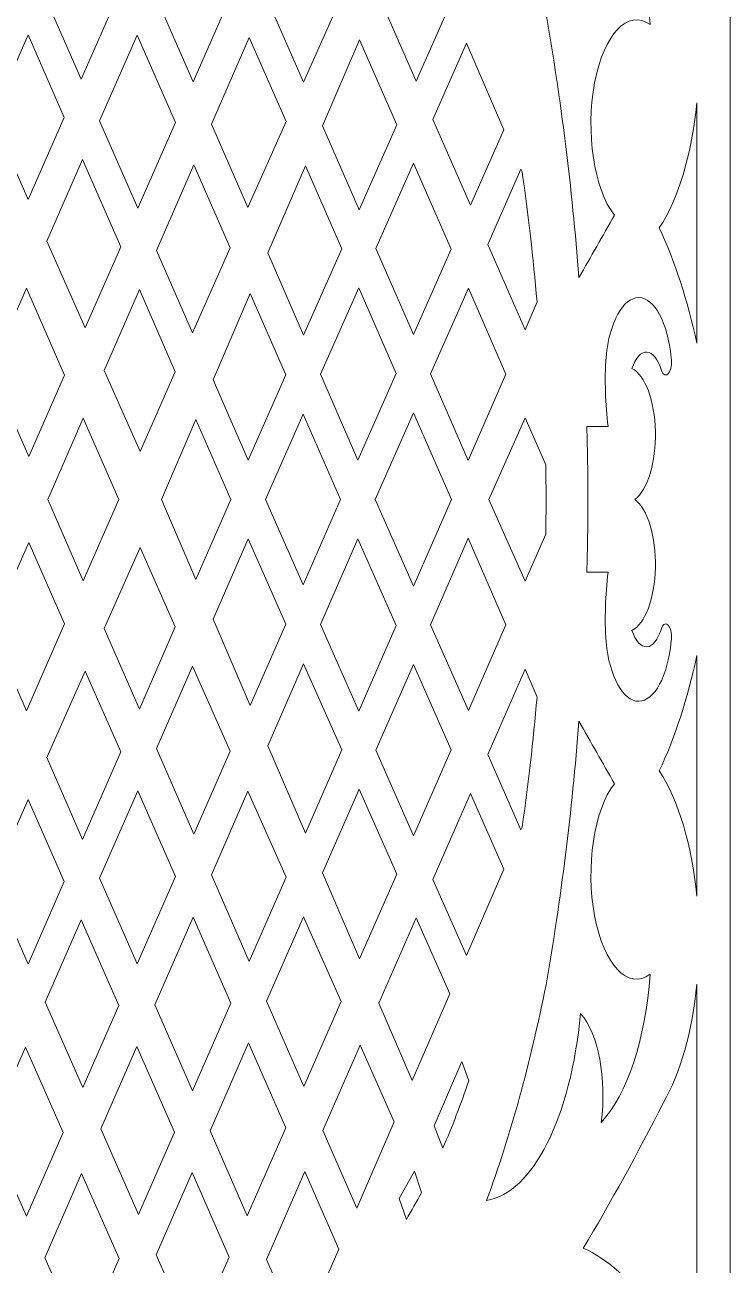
# Model space of a CAD drawing. Header units: millimetres. Extents: x -98 to 307, y -584 to 79.
# Drawn here: x 154.2 to 198.6, y -467.2 to -389 of the extents above; entities that cross this region are included whole.
import ezdxf

# ---------------------------------------------------------------- set-up
doc = ezdxf.new("R2010")
doc.units = ezdxf.units.MM
doc.header["$MEASUREMENT"] = 0
doc.layers.add('layer 1', color=7, linetype='Continuous')

msp = doc.modelspace()

# ---------------------------------------------------------------- linework, layer by layer
at = {"layer": 'layer 1', "lineweight": 9}
msp.add_open_spline([(198.6268, -264.1464), (198.6268, -264.1464), (198.6268, -583.9891), (198.6268, -583.9891)], degree=3, dxfattribs=at)
for points, knots in [([(189.1873, -386.5152), (188.5972, -380.0022), (186.18, -375.1855), (183.2756, -374.7352), (183.2756, -374.7352), (184.7887, -378.8583), (186.0491, -383.4327), (187.0219, -388.3326), (187.0219, -388.3326), (187.9604, -393.6914), (188.6555, -399.2562), (189.0965, -404.9394), (189.0965, -404.9394), (189.8419, -403.6297), (190.5866, -402.3178), (191.3305, -401.0037), (191.3305, -401.0037), (190.0406, -399.3688), (189.5013, -395.7687), (190.0824, -392.6707), (190.0824, -392.6707), (190.6635, -389.5728), (192.1764, -387.9821), (193.5843, -388.9889), (193.5843, -388.9889), (193.2909, -384.9002), (192.1334, -381.4057), (190.4909, -379.6497), (190.4909, -379.6497), (190.8725, -382.3613), (190.3147, -385.2991), (189.1873, -386.5152)], [0, 0, 0, 0, 0.1111111, 0.1111111, 0.1111111, 0.1111111, 0.2222222, 0.2222222, 0.2222222, 0.2222222, 0.3333333, 0.3333333, 0.3333333, 0.3333333, 0.4444444, 0.4444444, 0.4444444, 0.4444444, 0.5555556, 0.5555556, 0.5555556, 0.5555556, 0.6666667, 0.6666667, 0.6666667, 0.6666667, 0.7777778, 0.7777778, 0.7777778, 0.7777778, 1, 1, 1, 1]), ([(155.4445, -387.2351), (155.4445, -387.2351), (157.7185, -392.4208), (157.7185, -392.4208), (157.7185, -392.4208), (157.7185, -392.4208), (160.0865, -387.0267), (160.0865, -387.0267), (160.0865, -387.0267), (160.0865, -387.0267), (157.8155, -381.8457), (157.8155, -381.8457), (157.8155, -381.8457), (157.8155, -381.8457), (155.4445, -387.2351), (155.4445, -387.2351)], [0, 0, 0, 0, 0.2, 0.2, 0.2, 0.2, 0.4, 0.4, 0.4, 0.4, 0.6, 0.6, 0.6, 0.6, 1, 1, 1, 1]), ([(162.37, -387.072), (162.37, -387.072), (164.7796, -392.6016), (164.7796, -392.6016), (164.7796, -392.6016), (164.7796, -392.6016), (167.1601, -387.1759), (167.1601, -387.1759), (167.1601, -387.1759), (167.1601, -387.1759), (164.7417, -381.6503), (164.7417, -381.6503), (164.7417, -381.6503), (164.7417, -381.6503), (162.37, -387.072), (162.37, -387.072)], [0, 0, 0, 0, 0.2, 0.2, 0.2, 0.2, 0.4, 0.4, 0.4, 0.4, 0.6, 0.6, 0.6, 0.6, 1, 1, 1, 1]), ([(169.4093, -387.2917), (169.4093, -387.2917), (171.7307, -392.621), (171.7307, -392.621), (171.7307, -392.621), (171.7307, -392.621), (174.0971, -387.2746), (174.0971, -387.2746), (174.0971, -387.2746), (174.0971, -387.2746), (171.7522, -381.9172), (171.7522, -381.9172), (171.7522, -381.9172), (171.7522, -381.9172), (169.4093, -387.2917), (169.4093, -387.2917)], [0, 0, 0, 0, 0.2, 0.2, 0.2, 0.2, 0.4, 0.4, 0.4, 0.4, 0.6, 0.6, 0.6, 0.6, 1, 1, 1, 1]), ([(176.473, -387.175), (176.473, -387.175), (178.8281, -392.5495), (178.8281, -392.5495), (178.8281, -392.5495), (178.8281, -392.5495), (180.9504, -387.756), (180.9504, -387.756), (180.9504, -387.756), (180.9504, -387.756), (178.5798, -382.2918), (178.5798, -382.2918), (178.5798, -382.2918), (178.5798, -382.2918), (176.473, -387.175), (176.473, -387.175)], [0, 0, 0, 0, 0.2, 0.2, 0.2, 0.2, 0.4, 0.4, 0.4, 0.4, 0.6, 0.6, 0.6, 0.6, 1, 1, 1, 1]), ([(152.0947, -394.8499), (152.0947, -394.8499), (154.3853, -400.0136), (154.3853, -400.0136), (154.3853, -400.0136), (154.3853, -400.0136), (156.6551, -394.8432), (156.6551, -394.8432), (156.6551, -394.8432), (156.6551, -394.8432), (154.3869, -389.6392), (154.3869, -389.6392), (154.3869, -389.6392), (154.3869, -389.6392), (152.0947, -394.8499), (152.0947, -394.8499)], [0, 0, 0, 0, 0.2, 0.2, 0.2, 0.2, 0.4, 0.4, 0.4, 0.4, 0.6, 0.6, 0.6, 0.6, 1, 1, 1, 1]), ([(158.8759, -395.0601), (158.8759, -395.0601), (161.2877, -400.56), (161.2877, -400.56), (161.2877, -400.56), (161.2877, -400.56), (163.6543, -395.1662), (163.6543, -395.1662), (163.6543, -395.1662), (163.6543, -395.1662), (161.2394, -389.6568), (161.2394, -389.6568), (161.2394, -389.6568), (161.2394, -389.6568), (158.8759, -395.0601), (158.8759, -395.0601)], [0, 0, 0, 0, 0.2, 0.2, 0.2, 0.2, 0.4, 0.4, 0.4, 0.4, 0.6, 0.6, 0.6, 0.6, 1, 1, 1, 1]), ([(165.9367, -395.2572), (165.9367, -395.2572), (168.2323, -400.5252), (168.2323, -400.5252), (168.2323, -400.5252), (168.2323, -400.5252), (170.631, -395.1059), (170.631, -395.1059), (170.631, -395.1059), (170.631, -395.1059), (168.3122, -389.8081), (168.3122, -389.8081), (168.3122, -389.8081), (168.3122, -389.8081), (165.9367, -395.2572), (165.9367, -395.2572)], [0, 0, 0, 0, 0.2, 0.2, 0.2, 0.2, 0.4, 0.4, 0.4, 0.4, 0.6, 0.6, 0.6, 0.6, 1, 1, 1, 1]), ([(172.9327, -395.3804), (172.9327, -395.3804), (175.2349, -400.6654), (175.2349, -400.6654), (175.2349, -400.6654), (175.2349, -400.6654), (177.61, -395.3007), (177.61, -395.3007), (177.61, -395.3007), (177.61, -395.3007), (175.2719, -389.9587), (175.2719, -389.9587), (175.2719, -389.9587), (175.2719, -389.9587), (172.9327, -395.3804), (172.9327, -395.3804)], [0, 0, 0, 0, 0.2, 0.2, 0.2, 0.2, 0.4, 0.4, 0.4, 0.4, 0.6, 0.6, 0.6, 0.6, 1, 1, 1, 1]), ([(179.8858, -394.9632), (179.8858, -394.9632), (182.2588, -400.3783), (182.2588, -400.3783), (182.2588, -400.3783), (182.2588, -400.3783), (184.3611, -395.6177), (184.3611, -395.6177), (184.3611, -395.6177), (184.3611, -395.6177), (181.9965, -390.1672), (181.9965, -390.1672), (181.9965, -390.1672), (181.9965, -390.1672), (179.8858, -394.9632), (179.8858, -394.9632)], [0, 0, 0, 0, 0.2, 0.2, 0.2, 0.2, 0.4, 0.4, 0.4, 0.4, 0.6, 0.6, 0.6, 0.6, 1, 1, 1, 1]), ([(194.1588, -401.8114), (195.1337, -403.8852), (195.9349, -406.3478), (196.523, -409.0785), (196.523, -409.0785), (196.523, -409.0785), (196.523, -393.9249), (196.523, -393.9249), (196.523, -393.9249), (196.2094, -397.1519), (195.3624, -399.9773), (194.1587, -401.8114)], [0, 0, 0, 0, 0.25, 0.25, 0.25, 0.25, 0.5, 0.5, 0.5, 0.5, 1, 1, 1, 1]), ([(155.5553, -402.6511), (155.5553, -402.6511), (157.9759, -408.108), (157.9759, -408.108), (157.9759, -408.108), (157.9759, -408.108), (160.2136, -403.008), (160.2136, -403.008), (160.2136, -403.008), (160.2136, -403.008), (157.8108, -397.4949), (157.8108, -397.4949), (157.8108, -397.4949), (157.8108, -397.4949), (155.5553, -402.6511), (155.5553, -402.6511)], [0, 0, 0, 0, 0.2, 0.2, 0.2, 0.2, 0.4, 0.4, 0.4, 0.4, 0.6, 0.6, 0.6, 0.6, 1, 1, 1, 1]), ([(162.4598, -403.2329), (162.4598, -403.2329), (164.7362, -408.424), (164.7362, -408.424), (164.7362, -408.424), (164.7362, -408.424), (167.1124, -403.0553), (167.1124, -403.0553), (167.1124, -403.0553), (167.1124, -403.0553), (164.8185, -397.8222), (164.8185, -397.8222), (164.8185, -397.8222), (164.8185, -397.8222), (162.4598, -403.2329), (162.4598, -403.2329)], [0, 0, 0, 0, 0.2, 0.2, 0.2, 0.2, 0.4, 0.4, 0.4, 0.4, 0.6, 0.6, 0.6, 0.6, 1, 1, 1, 1]), ([(169.4788, -403.3858), (169.4788, -403.3858), (171.7365, -408.567), (171.7365, -408.567), (171.7365, -408.567), (171.7365, -408.567), (174.1433, -403.1308), (174.1433, -403.1308), (174.1433, -403.1308), (174.1433, -403.1308), (171.8497, -397.8905), (171.8497, -397.8905), (171.8497, -397.8905), (171.8497, -397.8905), (169.4788, -403.3858), (169.4788, -403.3858)], [0, 0, 0, 0, 0.2, 0.2, 0.2, 0.2, 0.4, 0.4, 0.4, 0.4, 0.6, 0.6, 0.6, 0.6, 1, 1, 1, 1]), ([(176.3002, -403.1112), (176.3002, -403.1112), (178.6598, -408.5281), (178.6598, -408.5281), (178.6598, -408.5281), (178.6598, -408.5281), (181.0402, -403.1378), (181.0402, -403.1378), (181.0402, -403.1378), (181.0402, -403.1378), (178.6708, -397.7244), (178.6708, -397.7244), (178.6708, -397.7244), (178.6708, -397.7244), (176.3002, -403.1112), (176.3002, -403.1112)], [0, 0, 0, 0, 0.2, 0.2, 0.2, 0.2, 0.4, 0.4, 0.4, 0.4, 0.6, 0.6, 0.6, 0.6, 1, 1, 1, 1]), ([(185.4376, -398.0991), (185.4376, -398.0991), (183.3418, -402.8498), (183.3418, -402.8498), (183.3418, -402.8498), (183.3418, -402.8498), (185.6962, -408.2227), (185.6962, -408.2227), (185.6962, -408.2227), (185.6962, -408.2227), (186.453, -406.4622), (186.453, -406.4622), (186.453, -406.4622), (186.2134, -403.6918), (185.8997, -400.9575), (185.5137, -398.2746), (185.5137, -398.2746), (185.5137, -398.2746), (185.4376, -398.0991), (185.4376, -398.0991)], [0, 0, 0, 0, 0.1666667, 0.1666667, 0.1666667, 0.1666667, 0.3333333, 0.3333333, 0.3333333, 0.3333333, 0.5, 0.5, 0.5, 0.5, 0.6666667, 0.6666667, 0.6666667, 0.6666667, 1, 1, 1, 1]), ([(152.0053, -410.7668), (152.0053, -410.7668), (154.4187, -416.2155), (154.4187, -416.2155), (154.4187, -416.2155), (154.4187, -416.2155), (156.6671, -411.0911), (156.6671, -411.0911), (156.6671, -411.0911), (156.6671, -411.0911), (154.2671, -405.596), (154.2671, -405.596), (154.2671, -405.596), (154.2671, -405.596), (152.0053, -410.7668), (152.0053, -410.7668)], [0, 0, 0, 0, 0.2, 0.2, 0.2, 0.2, 0.4, 0.4, 0.4, 0.4, 0.6, 0.6, 0.6, 0.6, 1, 1, 1, 1]), ([(159.1655, -410.7895), (159.1655, -410.7895), (161.4299, -415.8941), (161.4299, -415.8941), (161.4299, -415.8941), (161.4299, -415.8941), (163.6468, -410.8853), (163.6468, -410.8853), (163.6468, -410.8853), (163.6468, -410.8853), (161.3855, -405.6971), (161.3855, -405.6971), (161.3855, -405.6971), (161.3855, -405.6971), (159.1655, -410.7895), (159.1655, -410.7895)], [0, 0, 0, 0, 0.2, 0.2, 0.2, 0.2, 0.4, 0.4, 0.4, 0.4, 0.6, 0.6, 0.6, 0.6, 1, 1, 1, 1]), ([(172.8125, -411.0364), (172.8125, -411.0364), (175.1666, -416.4387), (175.1666, -416.4387), (175.1666, -416.4387), (175.1666, -416.4387), (177.578, -410.978), (177.578, -410.978), (177.578, -410.978), (177.578, -410.978), (175.2146, -405.5782), (175.2146, -405.5782), (175.2146, -405.5782), (175.2146, -405.5782), (172.8125, -411.0364), (172.8125, -411.0364)], [0, 0, 0, 0, 0.2, 0.2, 0.2, 0.2, 0.4, 0.4, 0.4, 0.4, 0.6, 0.6, 0.6, 0.6, 1, 1, 1, 1]), ([(179.7414, -411.0109), (179.7414, -411.0109), (182.1211, -416.474), (182.1211, -416.474), (182.1211, -416.474), (182.1211, -416.474), (184.4904, -411.0207), (184.4904, -411.0207), (184.4904, -411.0207), (184.4904, -411.0207), (182.1231, -405.6122), (182.1231, -405.6122), (182.1231, -405.6122), (182.1231, -405.6122), (179.7414, -411.0109), (179.7414, -411.0109)], [0, 0, 0, 0, 0.2, 0.2, 0.2, 0.2, 0.4, 0.4, 0.4, 0.4, 0.6, 0.6, 0.6, 0.6, 1, 1, 1, 1]), ([(166.031, -411.3768), (166.031, -411.3768), (168.2511, -416.4395), (168.2511, -416.4395), (168.2511, -416.4395), (168.2511, -416.4395), (170.6269, -411.0733), (170.6269, -411.0733), (170.6269, -411.0733), (170.6269, -411.0733), (168.3768, -405.9399), (168.3768, -405.9399), (168.3768, -405.9399), (168.3768, -405.9399), (166.031, -411.3768), (166.031, -411.3768)], [0, 0, 0, 0, 0.2, 0.2, 0.2, 0.2, 0.4, 0.4, 0.4, 0.4, 0.6, 0.6, 0.6, 0.6, 1, 1, 1, 1]), ([(192.6232, -418.925), (193.4287, -419.5237), (193.9582, -421.2835), (193.9142, -423.2164), (193.9142, -423.2164), (193.8702, -425.1494), (193.2638, -426.7742), (192.4353, -427.1789), (192.4353, -427.1789), (192.6573, -427.8526), (193.0087, -428.2383), (193.3776, -428.2132), (193.3776, -428.2132), (193.7466, -428.1882), (194.0873, -427.7555), (194.2913, -427.0527), (194.2913, -427.0527), (194.4057, -426.7588), (194.5946, -426.6882), (194.7441, -426.8833), (194.7441, -426.8833), (194.8935, -427.0784), (194.9627, -427.486), (194.91, -427.8604), (194.91, -427.8604), (194.7002, -430.0616), (193.85, -431.6353), (192.864, -431.6474), (192.864, -431.6474), (191.878, -431.6596), (191.0204, -430.1068), (190.8002, -427.9108), (190.8002, -427.9108), (190.7069, -426.4421), (190.7521, -424.9445), (190.9329, -423.5189), (190.9329, -423.5189), (190.9329, -423.5189), (189.5893, -423.5189), (189.5893, -423.5189), (189.5893, -423.5189), (189.6317, -421.9894), (189.6558, -420.4575), (189.6616, -418.925), (189.6616, -418.925), (189.6558, -417.3925), (189.6317, -415.8606), (189.5893, -414.3311), (189.5893, -414.3311), (189.5893, -414.3311), (190.9329, -414.3311), (190.9329, -414.3311), (190.9329, -414.3311), (190.7521, -412.9054), (190.7069, -411.4079), (190.8002, -409.9392), (190.8002, -409.9392), (191.0204, -407.7432), (191.878, -406.1904), (192.864, -406.2026), (192.864, -406.2026), (193.85, -406.2147), (194.7002, -407.7884), (194.91, -409.9896), (194.91, -409.9896), (194.9627, -410.364), (194.8935, -410.7716), (194.7441, -410.9667), (194.7441, -410.9667), (194.5946, -411.1618), (194.4057, -411.0911), (194.2913, -410.7973), (194.2913, -410.7973), (194.0873, -410.0945), (193.7466, -409.6618), (193.3776, -409.6368), (193.3776, -409.6368), (193.0087, -409.6117), (192.6573, -409.9974), (192.4353, -410.6712), (192.4353, -410.6712), (193.2638, -411.0758), (193.8702, -412.7006), (193.9142, -414.6336), (193.9142, -414.6336), (193.9582, -416.5665), (193.4287, -418.3262), (192.6232, -418.925)], [0, 0, 0, 0, 0.0434783, 0.0434783, 0.0434783, 0.0434783, 0.0869565, 0.0869565, 0.0869565, 0.0869565, 0.1304348, 0.1304348, 0.1304348, 0.1304348, 0.173913, 0.173913, 0.173913, 0.173913, 0.2173913, 0.2173913, 0.2173913, 0.2173913, 0.2608696, 0.2608696, 0.2608696, 0.2608696, 0.3043478, 0.3043478, 0.3043478, 0.3043478, 0.3478261, 0.3478261, 0.3478261, 0.3478261, 0.3913043, 0.3913043, 0.3913043, 0.3913043, 0.4347826, 0.4347826, 0.4347826, 0.4347826, 0.4782609, 0.4782609, 0.4782609, 0.4782609, 0.5217391, 0.5217391, 0.5217391, 0.5217391, 0.5652174, 0.5652174, 0.5652174, 0.5652174, 0.6086957, 0.6086957, 0.6086957, 0.6086957, 0.6521739, 0.6521739, 0.6521739, 0.6521739, 0.6956522, 0.6956522, 0.6956522, 0.6956522, 0.7391304, 0.7391304, 0.7391304, 0.7391304, 0.7826087, 0.7826087, 0.7826087, 0.7826087, 0.826087, 0.826087, 0.826087, 0.826087, 0.8695652, 0.8695652, 0.8695652, 0.8695652, 0.9130435, 0.9130435, 0.9130435, 0.9130435, 1, 1, 1, 1]), ([(169.341, -418.925), (169.341, -418.925), (171.7095, -424.3069), (171.7095, -424.3069), (171.7095, -424.3069), (171.7095, -424.3069), (174.0686, -418.925), (174.0686, -418.925), (174.0686, -418.925), (174.0686, -418.925), (171.7095, -413.5431), (171.7095, -413.5431), (171.7095, -413.5431), (171.7095, -413.5431), (169.341, -418.925), (169.341, -418.925)], [0, 0, 0, 0, 0.2, 0.2, 0.2, 0.2, 0.4, 0.4, 0.4, 0.4, 0.6, 0.6, 0.6, 0.6, 1, 1, 1, 1]), ([(181.0562, -418.925), (181.0562, -418.925), (178.6626, -424.3938), (178.6626, -424.3938), (178.6626, -424.3938), (178.6626, -424.3938), (176.25, -418.925), (176.25, -418.925), (176.25, -418.925), (176.25, -418.925), (178.6626, -413.4562), (178.6626, -413.4562), (178.6626, -413.4562), (178.6626, -413.4562), (181.0562, -418.925), (181.0562, -418.925)], [0, 0, 0, 0, 0.2, 0.2, 0.2, 0.2, 0.4, 0.4, 0.4, 0.4, 0.6, 0.6, 0.6, 0.6, 1, 1, 1, 1]), ([(155.6189, -418.925), (155.6189, -418.925), (157.8516, -424.0465), (157.8516, -424.0465), (157.8516, -424.0465), (157.8516, -424.0465), (160.0883, -418.925), (160.0883, -418.925), (160.0883, -418.925), (160.0883, -418.925), (157.8516, -413.8035), (157.8516, -413.8035), (157.8516, -413.8035), (157.8516, -413.8035), (155.6189, -418.925), (155.6189, -418.925)], [0, 0, 0, 0, 0.2, 0.2, 0.2, 0.2, 0.4, 0.4, 0.4, 0.4, 0.6, 0.6, 0.6, 0.6, 1, 1, 1, 1]), ([(162.7744, -418.925), (162.7744, -418.925), (164.9515, -423.971), (164.9515, -423.971), (164.9515, -423.971), (164.9515, -423.971), (167.1507, -418.925), (167.1507, -418.925), (167.1507, -418.925), (167.1507, -418.925), (164.9515, -413.879), (164.9515, -413.879), (164.9515, -413.879), (164.9515, -413.879), (162.7744, -418.925), (162.7744, -418.925)], [0, 0, 0, 0, 0.2, 0.2, 0.2, 0.2, 0.4, 0.4, 0.4, 0.4, 0.6, 0.6, 0.6, 0.6, 1, 1, 1, 1]), ([(187.0243, -418.925), (187.02, -419.6515), (187.0106, -420.378), (186.9963, -421.1039), (186.9963, -421.1039), (186.9963, -421.1039), (185.694, -424.0792), (185.694, -424.0792), (185.694, -424.0792), (185.694, -424.0792), (183.4132, -418.925), (183.4132, -418.925), (183.4132, -418.925), (183.4132, -418.925), (185.694, -413.7708), (185.694, -413.7708), (185.694, -413.7708), (185.694, -413.7708), (186.9963, -416.7461), (186.9963, -416.7461), (186.9963, -416.7461), (187.0107, -417.472), (187.02, -418.1984), (187.0243, -418.925)], [0, 0, 0, 0, 0.1428571, 0.1428571, 0.1428571, 0.1428571, 0.2857143, 0.2857143, 0.2857143, 0.2857143, 0.4285714, 0.4285714, 0.4285714, 0.4285714, 0.5714286, 0.5714286, 0.5714286, 0.5714286, 0.7142857, 0.7142857, 0.7142857, 0.7142857, 1, 1, 1, 1]), ([(166.031, -426.4732), (166.031, -426.4732), (168.2511, -421.4105), (168.2511, -421.4105), (168.2511, -421.4105), (168.2511, -421.4105), (170.6269, -426.7767), (170.6269, -426.7767), (170.6269, -426.7767), (170.6269, -426.7767), (168.3768, -431.9101), (168.3768, -431.9101), (168.3768, -431.9101), (168.3768, -431.9101), (166.031, -426.4732), (166.031, -426.4732)], [0, 0, 0, 0, 0.2, 0.2, 0.2, 0.2, 0.4, 0.4, 0.4, 0.4, 0.6, 0.6, 0.6, 0.6, 1, 1, 1, 1]), ([(172.8125, -426.8136), (172.8125, -426.8136), (175.1666, -421.4113), (175.1666, -421.4113), (175.1666, -421.4113), (175.1666, -421.4113), (177.578, -426.872), (177.578, -426.872), (177.578, -426.872), (177.578, -426.872), (175.2146, -432.2717), (175.2146, -432.2717), (175.2146, -432.2717), (175.2146, -432.2717), (172.8125, -426.8136), (172.8125, -426.8136)], [0, 0, 0, 0, 0.2, 0.2, 0.2, 0.2, 0.4, 0.4, 0.4, 0.4, 0.6, 0.6, 0.6, 0.6, 1, 1, 1, 1]), ([(179.7414, -426.8391), (179.7414, -426.8391), (182.1211, -421.376), (182.1211, -421.376), (182.1211, -421.376), (182.1211, -421.376), (184.4904, -426.8293), (184.4904, -426.8293), (184.4904, -426.8293), (184.4904, -426.8293), (182.1231, -432.2378), (182.1231, -432.2378), (182.1231, -432.2378), (182.1231, -432.2378), (179.7414, -426.8391), (179.7414, -426.8391)], [0, 0, 0, 0, 0.2, 0.2, 0.2, 0.2, 0.4, 0.4, 0.4, 0.4, 0.6, 0.6, 0.6, 0.6, 1, 1, 1, 1]), ([(152.0053, -427.0832), (152.0053, -427.0832), (154.4187, -421.6345), (154.4187, -421.6345), (154.4187, -421.6345), (154.4187, -421.6345), (156.6671, -426.7588), (156.6671, -426.7588), (156.6671, -426.7588), (156.6671, -426.7588), (154.2671, -432.254), (154.2671, -432.254), (154.2671, -432.254), (154.2671, -432.254), (152.0053, -427.0832), (152.0053, -427.0832)], [0, 0, 0, 0, 0.2, 0.2, 0.2, 0.2, 0.4, 0.4, 0.4, 0.4, 0.6, 0.6, 0.6, 0.6, 1, 1, 1, 1]), ([(159.1655, -427.0605), (159.1655, -427.0605), (161.4299, -421.9559), (161.4299, -421.9559), (161.4299, -421.9559), (161.4299, -421.9559), (163.6468, -426.9647), (163.6468, -426.9647), (163.6468, -426.9647), (163.6468, -426.9647), (161.3855, -432.1529), (161.3855, -432.1529), (161.3855, -432.1529), (161.3855, -432.1529), (159.1655, -427.0605), (159.1655, -427.0605)], [0, 0, 0, 0, 0.2, 0.2, 0.2, 0.2, 0.4, 0.4, 0.4, 0.4, 0.6, 0.6, 0.6, 0.6, 1, 1, 1, 1]), ([(194.1588, -436.0386), (195.1337, -433.9648), (195.9349, -431.5022), (196.523, -428.7715), (196.523, -428.7715), (196.523, -428.7715), (196.523, -443.9251), (196.523, -443.9251), (196.523, -443.9251), (196.2094, -440.6981), (195.3624, -437.8726), (194.1587, -436.0386)], [0, 0, 0, 0, 0.25, 0.25, 0.25, 0.25, 0.5, 0.5, 0.5, 0.5, 1, 1, 1, 1]), ([(155.5553, -435.1989), (155.5553, -435.1989), (157.9759, -429.742), (157.9759, -429.742), (157.9759, -429.742), (157.9759, -429.742), (160.2136, -434.842), (160.2136, -434.842), (160.2136, -434.842), (160.2136, -434.842), (157.8108, -440.3551), (157.8108, -440.3551), (157.8108, -440.3551), (157.8108, -440.3551), (155.5553, -435.1989), (155.5553, -435.1989)], [0, 0, 0, 0, 0.2, 0.2, 0.2, 0.2, 0.4, 0.4, 0.4, 0.4, 0.6, 0.6, 0.6, 0.6, 1, 1, 1, 1]), ([(162.4598, -434.6171), (162.4598, -434.6171), (164.7362, -429.426), (164.7362, -429.426), (164.7362, -429.426), (164.7362, -429.426), (167.1124, -434.7947), (167.1124, -434.7947), (167.1124, -434.7947), (167.1124, -434.7947), (164.8185, -440.0278), (164.8185, -440.0278), (164.8185, -440.0278), (164.8185, -440.0278), (162.4598, -434.6171), (162.4598, -434.6171)], [0, 0, 0, 0, 0.2, 0.2, 0.2, 0.2, 0.4, 0.4, 0.4, 0.4, 0.6, 0.6, 0.6, 0.6, 1, 1, 1, 1]), ([(169.4788, -434.4642), (169.4788, -434.4642), (171.7365, -429.2829), (171.7365, -429.2829), (171.7365, -429.2829), (171.7365, -429.2829), (174.1433, -434.7192), (174.1433, -434.7192), (174.1433, -434.7192), (174.1433, -434.7192), (171.8497, -439.9596), (171.8497, -439.9596), (171.8497, -439.9596), (171.8497, -439.9596), (169.4788, -434.4642), (169.4788, -434.4642)], [0, 0, 0, 0, 0.2, 0.2, 0.2, 0.2, 0.4, 0.4, 0.4, 0.4, 0.6, 0.6, 0.6, 0.6, 1, 1, 1, 1]), ([(176.3002, -434.7388), (176.3002, -434.7388), (178.6598, -429.3219), (178.6598, -429.3219), (178.6598, -429.3219), (178.6598, -429.3219), (181.0402, -434.7122), (181.0402, -434.7122), (181.0402, -434.7122), (181.0402, -434.7122), (178.6708, -440.1256), (178.6708, -440.1256), (178.6708, -440.1256), (178.6708, -440.1256), (176.3002, -434.7388), (176.3002, -434.7388)], [0, 0, 0, 0, 0.2, 0.2, 0.2, 0.2, 0.4, 0.4, 0.4, 0.4, 0.6, 0.6, 0.6, 0.6, 1, 1, 1, 1]), ([(185.4376, -439.7508), (185.4376, -439.7508), (183.3418, -435.0002), (183.3418, -435.0002), (183.3418, -435.0002), (183.3418, -435.0002), (185.6962, -429.6273), (185.6962, -429.6273), (185.6962, -429.6273), (185.6962, -429.6273), (186.453, -431.3877), (186.453, -431.3877), (186.453, -431.3877), (186.2134, -434.1582), (185.8997, -436.8925), (185.5137, -439.5754), (185.5137, -439.5754), (185.5137, -439.5754), (185.4376, -439.7508), (185.4376, -439.7508)], [0, 0, 0, 0, 0.1666667, 0.1666667, 0.1666667, 0.1666667, 0.3333333, 0.3333333, 0.3333333, 0.3333333, 0.5, 0.5, 0.5, 0.5, 0.6666667, 0.6666667, 0.6666667, 0.6666667, 1, 1, 1, 1]), ([(189.1873, -451.3348), (188.5972, -457.8478), (186.18, -462.6644), (183.2756, -463.1148), (183.2756, -463.1148), (184.7887, -458.9917), (186.0491, -454.4173), (187.0219, -449.5174), (187.0219, -449.5174), (187.9604, -444.1586), (188.6555, -438.5938), (189.0965, -432.9106), (189.0965, -432.9106), (189.8419, -434.2203), (190.5866, -435.5322), (191.3305, -436.8463), (191.3305, -436.8463), (190.0406, -438.4812), (189.5013, -442.0813), (190.0824, -445.1793), (190.0824, -445.1793), (190.6635, -448.2772), (192.1764, -449.8679), (193.5843, -448.8611), (193.5843, -448.8611), (193.2909, -452.9498), (192.1334, -456.4443), (190.4909, -458.2003), (190.4909, -458.2003), (190.8725, -455.4886), (190.3147, -452.5509), (189.1873, -451.3348)], [0, 0, 0, 0, 0.1111111, 0.1111111, 0.1111111, 0.1111111, 0.2222222, 0.2222222, 0.2222222, 0.2222222, 0.3333333, 0.3333333, 0.3333333, 0.3333333, 0.4444444, 0.4444444, 0.4444444, 0.4444444, 0.5555556, 0.5555556, 0.5555556, 0.5555556, 0.6666667, 0.6666667, 0.6666667, 0.6666667, 0.7777778, 0.7777778, 0.7777778, 0.7777778, 1, 1, 1, 1]), ([(152.0947, -443.0001), (152.0947, -443.0001), (154.3853, -437.8364), (154.3853, -437.8364), (154.3853, -437.8364), (154.3853, -437.8364), (156.6551, -443.0068), (156.6551, -443.0068), (156.6551, -443.0068), (156.6551, -443.0068), (154.3869, -448.2108), (154.3869, -448.2108), (154.3869, -448.2108), (154.3869, -448.2108), (152.0947, -443.0001), (152.0947, -443.0001)], [0, 0, 0, 0, 0.2, 0.2, 0.2, 0.2, 0.4, 0.4, 0.4, 0.4, 0.6, 0.6, 0.6, 0.6, 1, 1, 1, 1]), ([(158.8759, -442.7899), (158.8759, -442.7899), (161.2877, -437.29), (161.2877, -437.29), (161.2877, -437.29), (161.2877, -437.29), (163.6543, -442.6838), (163.6543, -442.6838), (163.6543, -442.6838), (163.6543, -442.6838), (161.2394, -448.1932), (161.2394, -448.1932), (161.2394, -448.1932), (161.2394, -448.1932), (158.8759, -442.7899), (158.8759, -442.7899)], [0, 0, 0, 0, 0.2, 0.2, 0.2, 0.2, 0.4, 0.4, 0.4, 0.4, 0.6, 0.6, 0.6, 0.6, 1, 1, 1, 1]), ([(165.9367, -442.5928), (165.9367, -442.5928), (168.2323, -437.3248), (168.2323, -437.3248), (168.2323, -437.3248), (168.2323, -437.3248), (170.631, -442.7441), (170.631, -442.7441), (170.631, -442.7441), (170.631, -442.7441), (168.3122, -448.0419), (168.3122, -448.0419), (168.3122, -448.0419), (168.3122, -448.0419), (165.9367, -442.5928), (165.9367, -442.5928)], [0, 0, 0, 0, 0.2, 0.2, 0.2, 0.2, 0.4, 0.4, 0.4, 0.4, 0.6, 0.6, 0.6, 0.6, 1, 1, 1, 1]), ([(172.9327, -442.4696), (172.9327, -442.4696), (175.2349, -437.1846), (175.2349, -437.1846), (175.2349, -437.1846), (175.2349, -437.1846), (177.61, -442.5493), (177.61, -442.5493), (177.61, -442.5493), (177.61, -442.5493), (175.2719, -447.8913), (175.2719, -447.8913), (175.2719, -447.8913), (175.2719, -447.8913), (172.9327, -442.4696), (172.9327, -442.4696)], [0, 0, 0, 0, 0.2, 0.2, 0.2, 0.2, 0.4, 0.4, 0.4, 0.4, 0.6, 0.6, 0.6, 0.6, 1, 1, 1, 1]), ([(179.8858, -442.8868), (179.8858, -442.8868), (182.2588, -437.4716), (182.2588, -437.4716), (182.2588, -437.4716), (182.2588, -437.4716), (184.3611, -442.2323), (184.3611, -442.2323), (184.3611, -442.2323), (184.3611, -442.2323), (181.9965, -447.6828), (181.9965, -447.6828), (181.9965, -447.6828), (181.9965, -447.6828), (179.8858, -442.8868), (179.8858, -442.8868)], [0, 0, 0, 0, 0.2, 0.2, 0.2, 0.2, 0.4, 0.4, 0.4, 0.4, 0.6, 0.6, 0.6, 0.6, 1, 1, 1, 1]), ([(155.4445, -450.6148), (155.4445, -450.6148), (157.7185, -445.4292), (157.7185, -445.4292), (157.7185, -445.4292), (157.7185, -445.4292), (160.0865, -450.8233), (160.0865, -450.8233), (160.0865, -450.8233), (160.0865, -450.8233), (157.8155, -456.0043), (157.8155, -456.0043), (157.8155, -456.0043), (157.8155, -456.0043), (155.4445, -450.6148), (155.4445, -450.6148)], [0, 0, 0, 0, 0.2, 0.2, 0.2, 0.2, 0.4, 0.4, 0.4, 0.4, 0.6, 0.6, 0.6, 0.6, 1, 1, 1, 1]), ([(162.37, -450.7779), (162.37, -450.7779), (164.7796, -445.2484), (164.7796, -445.2484), (164.7796, -445.2484), (164.7796, -445.2484), (167.1601, -450.6741), (167.1601, -450.6741), (167.1601, -450.6741), (167.1601, -450.6741), (164.7417, -456.1997), (164.7417, -456.1997), (164.7417, -456.1997), (164.7417, -456.1997), (162.37, -450.7779), (162.37, -450.7779)], [0, 0, 0, 0, 0.2, 0.2, 0.2, 0.2, 0.4, 0.4, 0.4, 0.4, 0.6, 0.6, 0.6, 0.6, 1, 1, 1, 1]), ([(169.4093, -450.5583), (169.4093, -450.5583), (171.7307, -445.229), (171.7307, -445.229), (171.7307, -445.229), (171.7307, -445.229), (174.0971, -450.5754), (174.0971, -450.5754), (174.0971, -450.5754), (174.0971, -450.5754), (171.7522, -455.9328), (171.7522, -455.9328), (171.7522, -455.9328), (171.7522, -455.9328), (169.4093, -450.5583), (169.4093, -450.5583)], [0, 0, 0, 0, 0.2, 0.2, 0.2, 0.2, 0.4, 0.4, 0.4, 0.4, 0.6, 0.6, 0.6, 0.6, 1, 1, 1, 1]), ([(176.473, -450.675), (176.473, -450.675), (178.8281, -445.3005), (178.8281, -445.3005), (178.8281, -445.3005), (178.8281, -445.3005), (180.9504, -450.094), (180.9504, -450.094), (180.9504, -450.094), (180.9504, -450.094), (178.5798, -455.5581), (178.5798, -455.5581), (178.5798, -455.5581), (178.5798, -455.5581), (176.473, -450.675), (176.473, -450.675)], [0, 0, 0, 0, 0.2, 0.2, 0.2, 0.2, 0.4, 0.4, 0.4, 0.4, 0.6, 0.6, 0.6, 0.6, 1, 1, 1, 1]), ([(196.523, -477.4129), (196.523, -477.4129), (196.523, -449.4817), (196.523, -449.4817), (196.523, -449.4817), (196.2337, -452.4585), (195.4895, -455.1023), (194.4239, -456.9383), (194.4239, -456.9383), (192.7931, -460.158), (191.1051, -463.2231), (189.3641, -466.1261), (189.3641, -466.1261), (190.8798, -466.7982), (192.3311, -468.0802), (193.6506, -469.9123), (193.6506, -469.9123), (194.9206, -471.6842), (195.923, -474.3015), (196.523, -477.4129)], [0, 0, 0, 0, 0.1666667, 0.1666667, 0.1666667, 0.1666667, 0.3333333, 0.3333333, 0.3333333, 0.3333333, 0.5, 0.5, 0.5, 0.5, 0.6666667, 0.6666667, 0.6666667, 0.6666667, 1, 1, 1, 1]), ([(151.8806, -458.7421), (151.8806, -458.7421), (154.1998, -453.4534), (154.1998, -453.4534), (154.1998, -453.4534), (154.1998, -453.4534), (156.5801, -458.8228), (156.5801, -458.8228), (156.5801, -458.8228), (156.5801, -458.8228), (154.262, -464.1112), (154.262, -464.1112), (154.262, -464.1112), (154.262, -464.1112), (151.8806, -458.7421), (151.8806, -458.7421)], [0, 0, 0, 0, 0.2, 0.2, 0.2, 0.2, 0.4, 0.4, 0.4, 0.4, 0.6, 0.6, 0.6, 0.6, 1, 1, 1, 1]), ([(158.9595, -458.6049), (158.9595, -458.6049), (161.2226, -453.4111), (161.2226, -453.4111), (161.2226, -453.4111), (161.2226, -453.4111), (163.5959, -458.8174), (163.5959, -458.8174), (163.5959, -458.8174), (163.5959, -458.8174), (161.3302, -463.994), (161.3302, -463.994), (161.3302, -463.994), (161.3302, -463.994), (158.9595, -458.6049), (158.9595, -458.6049)], [0, 0, 0, 0, 0.2, 0.2, 0.2, 0.2, 0.4, 0.4, 0.4, 0.4, 0.6, 0.6, 0.6, 0.6, 1, 1, 1, 1]), ([(165.8491, -458.7314), (165.8491, -458.7314), (168.2635, -453.1888), (168.2635, -453.1888), (168.2635, -453.1888), (168.2635, -453.1888), (170.6112, -458.5397), (170.6112, -458.5397), (170.6112, -458.5397), (170.6112, -458.5397), (168.1875, -464.0773), (168.1875, -464.0773), (168.1875, -464.0773), (168.1875, -464.0773), (165.8491, -458.7314), (165.8491, -458.7314)], [0, 0, 0, 0, 0.2, 0.2, 0.2, 0.2, 0.4, 0.4, 0.4, 0.4, 0.6, 0.6, 0.6, 0.6, 1, 1, 1, 1]), ([(172.9575, -458.6976), (172.9575, -458.6976), (175.3129, -453.3223), (175.3129, -453.3223), (175.3129, -453.3223), (175.3129, -453.3223), (177.4526, -458.1565), (177.4526, -458.1565), (177.4526, -458.1565), (177.4526, -458.1565), (175.0928, -463.5957), (175.0928, -463.5957), (175.0928, -463.5957), (175.0928, -463.5957), (172.9575, -458.6976), (172.9575, -458.6976)], [0, 0, 0, 0, 0.2, 0.2, 0.2, 0.2, 0.4, 0.4, 0.4, 0.4, 0.6, 0.6, 0.6, 0.6, 1, 1, 1, 1]), ([(182.151, -455.5663), (182.151, -455.5663), (181.7191, -454.3637), (181.7191, -454.3637), (181.7191, -454.3637), (181.7191, -454.3637), (179.9736, -458.4023), (179.9736, -458.4023), (179.9736, -458.4023), (179.9736, -458.4023), (180.516, -459.814), (180.516, -459.814), (180.516, -459.814), (181.1001, -458.4792), (181.6462, -457.0604), (182.151, -455.5663)], [0, 0, 0, 0, 0.2, 0.2, 0.2, 0.2, 0.4, 0.4, 0.4, 0.4, 0.6, 0.6, 0.6, 0.6, 1, 1, 1, 1]), ([(169.3927, -466.8324), (169.3927, -466.8324), (171.8197, -461.294), (171.8197, -461.294), (171.8197, -461.294), (171.8197, -461.294), (173.9676, -466.1894), (173.9676, -466.1894), (173.9676, -466.1894), (173.9676, -466.1894), (171.5495, -471.7631), (171.5495, -471.7631), (171.5495, -471.7631), (171.5495, -471.7631), (169.3927, -466.8324), (169.3927, -466.8324)], [0, 0, 0, 0, 0.2, 0.2, 0.2, 0.2, 0.4, 0.4, 0.4, 0.4, 0.6, 0.6, 0.6, 0.6, 1, 1, 1, 1]), ([(178.2159, -464.3065), (178.5401, -463.7675), (178.8569, -463.2055), (179.1659, -462.6214), (179.1659, -462.6214), (179.1659, -462.6214), (178.7362, -461.2799), (178.7362, -461.2799), (178.7362, -461.2799), (178.7362, -461.2799), (177.764, -462.9962), (177.764, -462.9962), (177.764, -462.9962), (177.764, -462.9962), (178.2159, -464.3065), (178.2159, -464.3065)], [0, 0, 0, 0, 0.2, 0.2, 0.2, 0.2, 0.4, 0.4, 0.4, 0.4, 0.6, 0.6, 0.6, 0.6, 1, 1, 1, 1]), ([(155.4212, -466.7248), (155.4212, -466.7248), (157.7321, -461.4214), (157.7321, -461.4214), (157.7321, -461.4214), (157.7321, -461.4214), (160.1093, -466.7836), (160.1093, -466.7836), (160.1093, -466.7836), (160.1093, -466.7836), (157.7937, -472.0742), (157.7937, -472.0742), (157.7937, -472.0742), (157.7937, -472.0742), (155.4212, -466.7248), (155.4212, -466.7248)], [0, 0, 0, 0, 0.2, 0.2, 0.2, 0.2, 0.4, 0.4, 0.4, 0.4, 0.6, 0.6, 0.6, 0.6, 1, 1, 1, 1]), ([(162.449, -466.5371), (162.449, -466.5371), (164.7081, -461.3507), (164.7081, -461.3507), (164.7081, -461.3507), (164.7081, -461.3507), (167.048, -466.6808), (167.048, -466.6808), (167.048, -466.6808), (167.048, -466.6808), (164.7859, -471.8493), (164.7859, -471.8493), (164.7859, -471.8493), (164.7859, -471.8493), (162.449, -466.5371), (162.449, -466.5371)], [0, 0, 0, 0, 0.2, 0.2, 0.2, 0.2, 0.4, 0.4, 0.4, 0.4, 0.6, 0.6, 0.6, 0.6, 1, 1, 1, 1])]:
    msp.add_open_spline(points, degree=3, knots=knots, dxfattribs=at)

doc.saveas('drawing.dxf')
